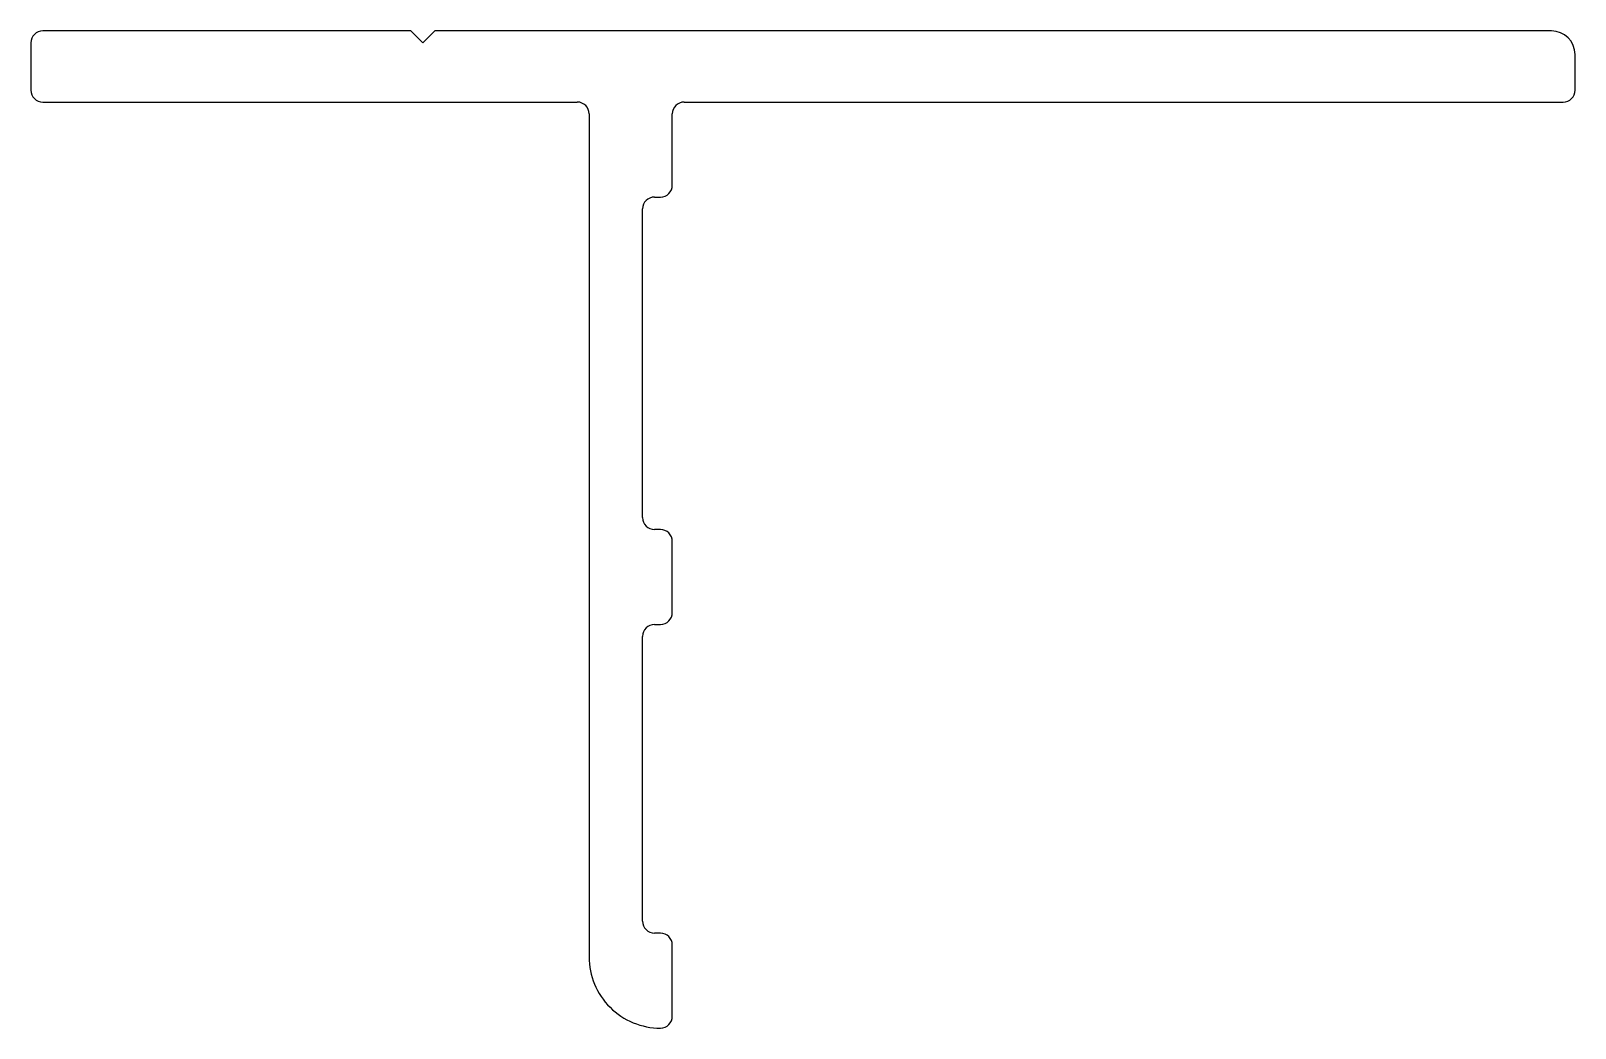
# Model space of a CAD drawing. Extents: x 136.1 to 201.2, y 583.8 to 625.8.
import ezdxf

# ---------------------------------------------------------------- set-up
doc = ezdxf.new("R2010")
doc.units = 0
doc.layers.get('0').update_dxf_attribs({"linetype": 'CONTINUOUS'})

msp = doc.modelspace()

# ---------------------------------------------------------------- linework, layer by layer
at = {"color": 0}
for p, q in [((152.148, 625.81), (136.648, 625.81)), ((152.648, 625.31), (152.148, 625.81)), ((153.148, 625.81), (152.648, 625.31)), ((200.151, 625.81), (153.148, 625.81)), ((136.148, 625.31), (136.148, 623.31)), ((201.151, 623.31), (201.151, 624.81)), ((136.648, 622.81), (159.148, 622.81)), ((163.648, 622.81), (200.651, 622.81)), ((159.648, 622.31), (159.648, 586.81)), ((163.148, 619.31), (163.148, 622.31)), ((161.898, 605.31), (161.898, 618.31)), ((162.398, 618.81), (162.648, 618.81)), ((162.648, 604.81), (162.398, 604.81)), ((163.148, 601.31), (163.148, 604.31)), ((162.398, 600.81), (162.648, 600.81)), ((161.898, 588.31), (161.898, 600.31)), ((162.648, 587.81), (162.398, 587.81)), ((163.148, 584.31), (163.148, 587.31))]:
    msp.add_line(p, q, dxfattribs=at)
for centre, radius, start, end in [((136.648, 625.31), 0.5, 90, 180), ((200.151, 624.81), 1, 0, 90), ((136.648, 623.31), 0.5, 180, 270), ((159.148, 622.31), 0.5, 0, 90), ((163.648, 622.31), 0.5, 90, 180), ((200.651, 623.31), 0.5, 270, 0), ((162.648, 619.31), 0.5, 270, 0), ((162.398, 618.31), 0.5, 90, 180), ((162.398, 605.31), 0.5, 180, 270), ((162.648, 604.31), 0.5, 359.99767, 90), ((162.648, 601.31), 0.5, 270, 359.99767), ((162.398, 600.31), 0.5, 90, 180), ((162.398, 588.31), 0.5, 180, 270), ((162.648, 587.31), 0.5, 0, 90), ((162.648, 586.81), 3, 179.99936, 270.00839), ((162.648, 584.31), 0.5, 270.00839, 0)]:
    msp.add_arc(centre, radius, start, end, dxfattribs=at)

doc.saveas('drawing.dxf')
